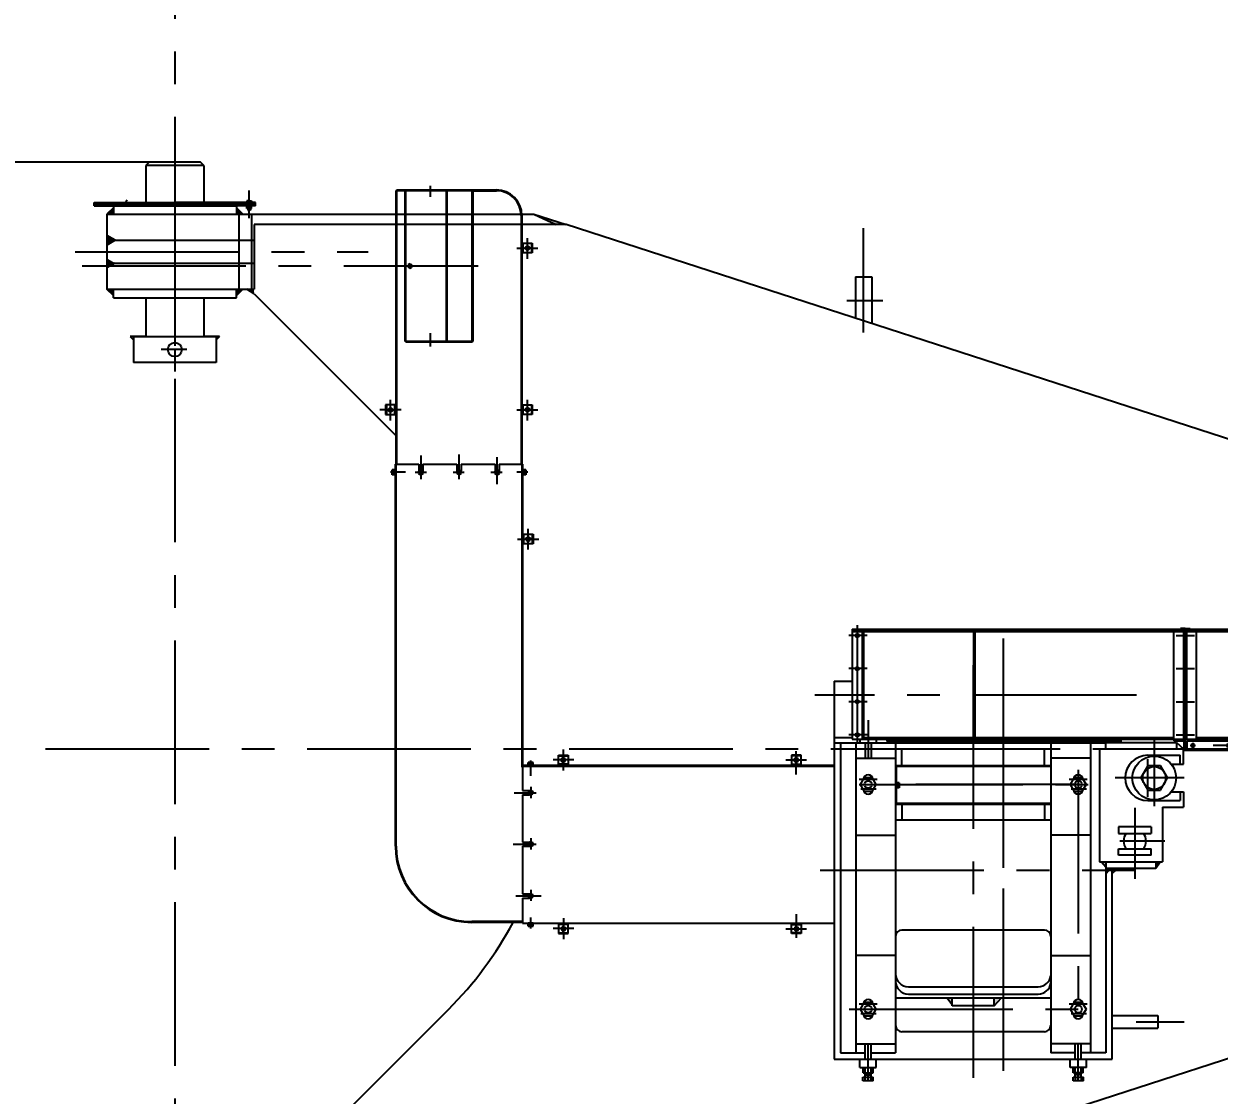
# Model space of a CAD drawing. Header units: millimetres. Extents: x 0 to 25200, y 0 to 17820.
# Drawn here: x 3734 to 8429, y 6180 to 10389 of the extents above; entities that cross this region are included whole.
import ezdxf

# ---------------------------------------------------------------- set-up
doc = ezdxf.new("R2010")
doc.units = ezdxf.units.MM
doc.header["$LTSCALE"] = 600
doc.linetypes.add('F', pattern=[0.75, 0.5, -0.25])
doc.linetypes.add('G', pattern=[2, 1.25, -0.25, 0.25, -0.25])
for name, color, linetype in [('01', 7, 'Continuous'), ('02', 1, 'Continuous'), ('04', 2, 'F'), ('05', 142, 'G'), ('08', 1, 'Continuous')]:
    doc.layers.add(name, color=color, linetype=linetype)
doc.styles.get("Standard").update_dxf_attribs({"font": 'isocp', "width": 0.707, "bigfont": 'intecad.shx'})
doc.dimstyles.new('INTE', dxfattribs={"dimscale": 60, "dimtxt": 7, "dimasz": 3, "dimexe": 3, "dimexo": 0, "dimgap": 1, "dimtad": 1, "dimdec": 0, "dimdsep": 46, "dimtxsty": 'Standard', "dimcen": 0, "dimclrd": 1, "dimclre": 1, "dimclrt": 3, "dimaunit": 1, "dimadec": 0, "dimazin": 0, "dimtfac": 1, "dimtdec": 0, "dimtmove": 0, "dimatfit": 0, "dimfxl": 0, "dimarcsym": 0})

# ---------------------------------------------------------------- blocks, each defined once
blk = doc.blocks.new('ret')
at = {"layer": '01'}
for p, q in [((6820.7, 10422.5), (10216, 10422.5)), ((6820.7, 10422.5), (6820.7, 9990.5)), ((8109.7, 10425.5), (8109.7, 10422.5)), ((8128.7, 10425.5), (8109.7, 10425.5)), ((8128.7, 10425.5), (8147.7, 10425.5)), ((8147.7, 10425.5), (8147.7, 10422.5)), ((9290.7, 10425.5), (9290.7, 10422.5)), ((9309.7, 10425.5), (9290.7, 10425.5)), ((9309.7, 10425.5), (9328.7, 10425.5)), ((9328.7, 10425.5), (9328.7, 10422.5)), ((10216, 10422.5), (10216, 9990.5)), ((6820.7, 10418.5), (10216, 10418.5)), ((6820.7, 10413.5), (10216, 10413.5)), ((6859.7, 10413.5), (6859.7, 9990.5)), ((6865.7, 10413.5), (6865.7, 9990.5)), ((7298.7, 9995.5), (7298.7, 10413.5)), ((7303.2, 9995.5), (7303.2, 10413.5)), ((9791.7, 9995.5), (9791.7, 10413.5)), ((9796.2, 9995.5), (9796.2, 10413.5)), ((10171, 10413.5), (10171, 9990.5)), ((10177, 10413.5), (10177, 9990.5)), ((6820.7, 9990.5), (10216, 9990.5)), ((8083.7, 9995.5), (6865.7, 9995.5)), ((6958.6, 9981.5), (6958.6, 9985.5)), ((7875.9, 9981.5), (6958.6, 9981.5)), ((7010.9, 9990.5), (7010.9, 9985.5)), ((7010.9, 9985.5), (7823.5, 9985.5)), ((7823.5, 9985.5), (7823.5, 9990.5)), ((7823.5, 9985.5), (7875.9, 9985.5)), ((7875.9, 9985.5), (7875.9, 9981.5)), ((8083.7, 9990.5), (8083.7, 9984.5)), ((8083.7, 9984.5), (8122.7, 9984.5)), ((8122.7, 9984.5), (8122.7, 9945.5)), ((8128.7, 9945.5), (8128.7, 9990.5)), ((8134.7, 9984.5), (8134.7, 9945.5)), ((8134.7, 9984.5), (8173.7, 9984.5)), ((8547.7, 9995.5), (8173.7, 9995.5)), ((8173.7, 9990.5), (8173.7, 9984.5)), ((8547.7, 9995.5), (9264.7, 9995.5)), ((9264.7, 9990.5), (9264.7, 9984.5)), ((9264.7, 9984.5), (9303.7, 9984.5)), ((9303.7, 9984.5), (9303.7, 9945.5)), ((9309.7, 9945.5), (9309.7, 9990.5)), ((9315.7, 9984.5), (9315.7, 9945.5)), ((9315.7, 9984.5), (9354.7, 9984.5)), ((9354.7, 9995.5), (10171, 9995.5)), ((9354.7, 9990.5), (9354.7, 9984.5)), ((8134.7, 9945.5), (8122.7, 9945.5)), ((9315.7, 9945.5), (9303.7, 9945.5))]:
    blk.add_line(p, q, dxfattribs=at)
at = {"layer": '01', "color": 7, "linetype": 'Continuous'}
for p, q in [((6840.7, 10438.6), (6840.7, 9974.2)), ((10196, 10438.6), (10196, 9974.2)), ((8083.7, 9990.5), (8083.7, 10413.5)), ((8122.7, 9990.5), (8122.7, 10413.5)), ((8128.7, 9990.5), (8128.7, 10413.5)), ((8134.7, 9990.5), (8134.7, 10413.5)), ((8173.7, 9990.5), (8173.7, 10413.5)), ((9264.7, 9990.5), (9264.7, 10413.5)), ((9303.7, 9990.5), (9303.7, 10413.5)), ((9309.7, 9990.5), (9309.7, 10413.5)), ((9315.7, 9990.5), (9315.7, 10413.5)), ((9354.7, 9990.5), (9354.7, 10413.5)), ((6958.6, 9985.5), (7010.9, 9985.5)), ((8173.7, 9984.5), (9264.7, 9984.5)), ((9303.7, 9945.5), (8134.7, 9945.5))]:
    blk.add_line(p, q, dxfattribs=at)
for centre in [(6840.7, 10397.5), (10196, 10392.5), (6840.7, 10267.5), (10196, 10265.5), (6840.7, 10137.5), (10196, 10138.5), (6840.7, 10007.5), (10196, 10011.5)]:
    blk.add_circle(centre, 7, dxfattribs=at)
at = {"layer": '01'}
for centre in [(8158.7, 9965.5), (8158.7, 9965.5), (8158.7, 9965.5), (8158.7, 9965.5), (8298.7, 9965.5), (8298.7, 9965.5), (8298.7, 9965.5), (8298.7, 9965.5), (8438.7, 9965.5), (8438.7, 9965.5), (8438.7, 9965.5), (8438.7, 9965.5), (8578.7, 9965.5), (8578.7, 9965.5), (8578.7, 9965.5), (8578.7, 9965.5), (8718.7, 9965.5), (8718.7, 9965.5), (8718.7, 9965.5), (8718.7, 9965.5), (8858.7, 9965.5), (8858.7, 9965.5), (8858.7, 9965.5), (8858.7, 9965.5), (8998.7, 9965.5), (8998.7, 9965.5), (8998.7, 9965.5), (8998.7, 9965.5), (9138.7, 9965.5), (9138.7, 9965.5), (9138.7, 9965.5), (9138.7, 9965.5), (9278.7, 9965.5), (9278.7, 9965.5), (9278.7, 9965.5), (9278.7, 9965.5)]:
    blk.add_circle(centre, 7, dxfattribs=at)
at = {"layer": '05', "color": 4, "linetype": 'G'}
for p, q in [((6879.3, 10397.5), (6807.3, 10397.5)), ((8093.7, 10397.5), (8165.6, 10397.5)), ((9272.4, 10397.5), (9344.4, 10397.5)), ((10157.4, 10392.5), (10229.4, 10392.5)), ((6879.3, 10267.5), (6807.3, 10267.5)), ((8093.7, 10267.5), (8165.6, 10267.5)), ((9272.4, 10267.5), (9344.4, 10267.5)), ((10157.4, 10265.5), (10229.4, 10265.5)), ((6879.3, 10137.5), (6807.3, 10137.5)), ((8093.7, 10137.5), (8165.6, 10137.5)), ((9272.4, 10137.5), (9344.4, 10137.5)), ((10157.4, 10138.5), (10229.4, 10138.5)), ((6879.3, 10007.5), (6807.3, 10007.5)), ((8093.7, 10007.5), (8165.6, 10007.5)), ((9272.4, 10007.5), (9344.4, 10007.5)), ((10157.4, 10011.5), (10229.4, 10011.5))]:
    blk.add_line(p, q, dxfattribs=at)
at = {"layer": '05'}
for p, q in [((9288.7, 9965.5), (8148.2, 9965.5)), ((8158.7, 9976.1), (8158.7, 9954.9)), ((8158.7, 9976.1), (8158.7, 9954.9)), ((8158.7, 9976.1), (8158.7, 9954.9)), ((8158.7, 9976.1), (8158.7, 9954.9)), ((8298.7, 9976.1), (8298.7, 9954.9)), ((8298.7, 9976.1), (8298.7, 9954.9)), ((8298.7, 9976.1), (8298.7, 9954.9)), ((8298.7, 9976.1), (8298.7, 9954.9)), ((8438.7, 9976.1), (8438.7, 9954.9)), ((8438.7, 9976.1), (8438.7, 9954.9)), ((8438.7, 9976.1), (8438.7, 9954.9)), ((8438.7, 9976.1), (8438.7, 9954.9)), ((8578.7, 9976.1), (8578.7, 9954.9)), ((8578.7, 9976.1), (8578.7, 9954.9)), ((8578.7, 9976.1), (8578.7, 9954.9)), ((8578.7, 9976.1), (8578.7, 9954.9)), ((8718.7, 9976.1), (8718.7, 9954.9)), ((8718.7, 9976.1), (8718.7, 9954.9)), ((8718.7, 9976.1), (8718.7, 9954.9)), ((8718.7, 9976.1), (8718.7, 9954.9)), ((8858.7, 9976.1), (8858.7, 9954.9)), ((8858.7, 9976.1), (8858.7, 9954.9)), ((8858.7, 9976.1), (8858.7, 9954.9)), ((8858.7, 9976.1), (8858.7, 9954.9)), ((8998.7, 9976.1), (8998.7, 9954.9)), ((8998.7, 9976.1), (8998.7, 9954.9)), ((8998.7, 9976.1), (8998.7, 9954.9)), ((8998.7, 9976.1), (8998.7, 9954.9)), ((9138.7, 9976.1), (9138.7, 9954.9)), ((9138.7, 9976.1), (9138.7, 9954.9)), ((9138.7, 9976.1), (9138.7, 9954.9)), ((9138.7, 9976.1), (9138.7, 9954.9)), ((9278.7, 9976.1), (9278.7, 9954.9)), ((9278.7, 9976.1), (9278.7, 9954.9)), ((9278.7, 9976.1), (9278.7, 9954.9)), ((9278.7, 9976.1), (9278.7, 9954.9))]:
    blk.add_line(p, q, dxfattribs=at)
blk = doc.blocks.new('*U121')
at = {"layer": '01'}
for p, q in [((-7.7, 2.6), (-7.7, 0)), ((0, 2.6), (-7.7, 2.6)), ((-7.7, 0), (0, 0)), ((0, 0), (-1.5, 2.6)), ((0, 2.6), (1.5, 0)), ((0, 2.6), (7.7, 2.6)), ((7.7, 0), (0, 0)), ((7.7, 2.6), (7.7, 0))]:
    blk.add_line(p, q, dxfattribs=at)
at = {"layer": '05'}
blk.add_line((0, 4.7), (0, -2.1), dxfattribs=at)
blk = doc.blocks.new('*U122')
at = {"layer": '01'}
for p, q in [((-8.4, 0), (-8.4, 8.9)), ((-8.4, 8.9), (0, 8.9)), ((-8.4, 5), (0, 5)), ((0, 8.9), (0, 0)), ((0, -8.9), (0, 0)), ((-8.4, 0), (-8.4, -8.9)), ((-8.4, -5), (0, -5)), ((-8.4, -8.9), (0, -8.9))]:
    blk.add_line(p, q, dxfattribs=at)
at = {"layer": '05'}
blk.add_line((-9.5, 0), (1.1, 0), dxfattribs=at)
blk = doc.blocks.new('*U123')
at = {"layer": '01'}
for p, q in [((-6.4, 0), (-6.4, 8.8)), ((-6.4, 8.8), (0, 8.8)), ((0, 5), (-6.4, 5)), ((-6.4, 0), (-6.4, -8.8)), ((0, 8.8), (0, 0)), ((0, 5), (30, 5)), ((0, -8.8), (0, 0)), ((4.5, 5), (4.5, 0)), ((4.5, -5), (4.5, 0)), ((30, 5), (30, 0)), ((30, -5), (30, 0)), ((0, -5), (-6.4, -5)), ((-6.4, -8.8), (0, -8.8)), ((0, -5), (30, -5))]:
    blk.add_line(p, q, dxfattribs=at)
at = {"layer": '02'}
for p, q in [((30, 4), (4.5, 4)), ((30, -4), (4.5, -4))]:
    blk.add_line(p, q, dxfattribs=at)
at = {"layer": '05'}
blk.add_line((-9.5, 0), (33.5, 0), dxfattribs=at)
blk = doc.blocks.new('WRE')
at = {"layer": '01'}
for p, q in [((1858.9, 817.9), (1854.3, 809.9)), ((1854.3, 809.9), (1858.9, 801.9)), ((1863.1, 817.9), (1858.9, 817.9)), ((1858.9, 801.9), (1863.1, 801.9)), ((1863.1, 817.9), (1867.2, 817.9)), ((1867.2, 801.9), (1863.1, 801.9)), ((1867.2, 817.9), (1871.9, 809.9)), ((1871.9, 809.9), (1867.2, 801.9))]:
    blk.add_line(p, q, dxfattribs=at)
blk = doc.blocks.new('*D320')
at = {"layer": '08', "color": 1, "lineweight": -2}
for p, q in [((23300.3, 7375), (23300.3, 3352.3)), ((4326.9, 4761.4), (4326.9, 3352.3)), ((4506.9, 3532.3), (23120.3, 3532.3))]:
    blk.add_line(p, q, dxfattribs=at)
at = {"layer": '08', "color": 1}
for points in [[(4506.9, 3562.3), (4506.9, 3502.3), (4326.9, 3532.3)], [(23120.3, 3562.3), (23120.3, 3502.3), (23300.3, 3532.3)]]:
    blk.add_solid(points, dxfattribs=at)
at = {"layer": 'DEFPOINTS', "color": 0}
for p in [(23300.3, 7375), (4326.9, 4761.4), (23300.3, 3532.3)]:
    blk.add_point(p, dxfattribs=at)
at = {"layer": '08', "color": 3, "insert": (13813.6, 3802.3), "char_height": 420, "attachment_point": 5}
blk.add_mtext('18973', dxfattribs=at)
blk = doc.blocks.new('*D323')
at = {"layer": '08', "color": 1, "lineweight": -2}
for p, q in [((4248.9, 9844.8), (3076.1, 9844.8)), ((3256.1, 5416.2), (3256.1, 9664.8)), ((4248.9, 5236.2), (3076.1, 5236.2))]:
    blk.add_line(p, q, dxfattribs=at)
at = {"layer": '08', "color": 1}
for points in [[(3226.1, 9664.8), (3286.1, 9664.8), (3256.1, 9844.8)], [(3226.1, 5416.2), (3286.1, 5416.2), (3256.1, 5236.2)]]:
    blk.add_solid(points, dxfattribs=at)
at = {"layer": 'DEFPOINTS', "color": 0}
for p in [(3256.1, 9844.8), (4248.9, 9844.8), (4248.9, 5236.2)]:
    blk.add_point(p, dxfattribs=at)
at = {"layer": '08', "color": 3, "insert": (2986.1, 7540.5), "char_height": 420, "attachment_point": 5, "rotation": 90}
blk.add_mtext('4609', dxfattribs=at)

msp = doc.modelspace()

# ---------------------------------------------------------------- hatches: boundary and pattern name
at = {"layer": '01', "ltscale": 0.857143}
h = msp.add_hatch(color=256, dxfattribs=at)
h.paths.add_polyline_path([(5234.4, 9736), (5232.1, 9733), (5234.4, 9733)])
h.paths.add_polyline_path([(5232.1, 9733), (5231.7, 9732.5), (5234.4, 9732.5), (5234.4, 9733)])
h = msp.add_hatch(color=256, dxfattribs=at)
h.paths.add_polyline_path([(5394.3, 9733), (5394.3, 9732.5), (5396.9, 9732.5), (5396.5, 9733)])
h.paths.add_polyline_path([(5396.5, 9733), (5394.3, 9736), (5394.3, 9733)])
h = msp.add_hatch(color=256, dxfattribs=at)
h.paths.add_polyline_path([(5495.2, 9736), (5495.2, 9733), (5498.4, 9733)])
h.paths.add_polyline_path([(5498.4, 9733), (5495.2, 9733), (5495.2, 9732.5), (5498.9, 9732.5)])
for points in [[(4085.4, 9665.5), (4085.4, 9640.5), (4059.9, 9640.5)], [(4568.4, 9665.5), (4593.9, 9640.5), (4568.4, 9640.5)], [(5736.9, 9640.5), (5824.9, 9601), (5863.9, 9601)], [(4092.8, 9448.5), (4059.9, 9448.5), (4059.9, 9467.5)], [(4059.9, 9448.5), (4092.8, 9448.5), (4059.9, 9429.5)], [(4085.4, 9321.5), (4059.9, 9346.5), (4085.4, 9346.5)], [(4609.8, 9346.5), (4637.9, 9328.3), (4637.9, 9346.5)], [(5231.7, 9142.5), (5234.4, 9139), (5234.4, 9142.5)], [(5394.3, 9139), (5396.9, 9142.5), (5394.3, 9142.5)], [(7160.6, 7475.5), (7160.6, 7472.5), (7157.6, 7472.5)], [(7160.6, 7323.5), (7160.6, 7326.5), (7157.6, 7326.5)], [(8197.1, 7096), (8179.6, 7096), (8179.6, 7071)]]:
    msp.add_hatch(color=256, dxfattribs=at).paths.add_polyline_path(points)
h = msp.add_hatch(color=256, dxfattribs=at)
h.paths.add_polyline_path([(4059.9, 9538.5), (4059.9, 9519.5), (4092.8, 9538.5), (4092.8, 9538.5)])
h.paths.add_polyline_path([(4059.9, 9557.5), (4059.9, 9538.5), (4092.8, 9538.5)])
at = {"layer": '01', "linetype": 'Continuous', "ltscale": 0.857143}
for points in [[(4568.4, 9321.5), (4586.9, 9339.7), (4586.9, 9346.5), (4568.4, 9346.5)], [(4593.9, 9346.5), (4586.9, 9346.5), (4586.9, 9339.7)]]:
    msp.add_hatch(color=7, dxfattribs=at).paths.add_polyline_path(points)
at = {"layer": '01', "ltscale": 0.857143}
h = msp.add_hatch(color=256, dxfattribs=at)
h.paths.add_polyline_path([(8023.2, 7063.5), (8008.6, 7063.5), (8008.6, 7050.3)])
h.paths.add_polyline_path([(7983.6, 7076.7), (7983.6, 7096), (7966.6, 7096)])
h.paths.add_polyline_path([(7996.6, 7063.5), (8003.4, 7071), (7983.6, 7071), (7983.6, 7063.5)])
h.paths.add_polyline_path([(7996.6, 7063.5), (7983.6, 7063.5), (7983.6, 7049.2)])
h.paths.add_polyline_path([(8023.2, 7063.5), (8031.5, 7071), (8008.6, 7071), (8008.6, 7063.5)])
at = {"layer": '01', "linetype": 'Continuous', "ltscale": 0.857143}
h = msp.add_hatch(color=7, dxfattribs=at)
h.paths.add_polyline_path([(7545.1, 6532.4), (7573.8, 6562), (7545.1, 6562)])
h.paths.add_polyline_path([(7380.1, 6534.2), (7380.1, 6562), (7359, 6562)])

# ---------------------------------------------------------------- linework, layer by layer
at = {"ltscale": 0.857143}
for p, q in [((4226.4, 9844.8), (4213.4, 9831.8)), ((4440.4, 9831.8), (4427.4, 9844.8)), ((4009.9, 9687), (4326.9, 9687)), ((4009.9, 9674), (4009.9, 9687)), ((4009.9, 9685.5), (4326.9, 9685.5)), ((4009.9, 9684), (4326.9, 9684)), ((4009.9, 9681), (4326.9, 9681)), ((4009.9, 9674), (4326.9, 9674)), ((4138.9, 9697.6), (4132.8, 9687)), ((4643.9, 9687), (4326.9, 9687)), ((4643.9, 9685.5), (4326.9, 9685.5)), ((4643.9, 9684), (4326.9, 9684)), ((4643.9, 9681), (4326.9, 9681)), ((4643.9, 9674), (4326.9, 9674)), ((4643.9, 9674), (4643.9, 9687)), ((5686.9, 9636), (5686.9, 8658.5)), ((5689.9, 9636), (5689.9, 7468.8)), ((5689.9, 9526.5), (5730.9, 9526.5)), ((5689.9, 9488.5), (5689.9, 9526.5)), ((5730.9, 9488.5), (5689.9, 9488.5)), ((5694.9, 9488.5), (5694.9, 9526.5)), ((5727.9, 9526.5), (5727.9, 9488.5)), ((5730.9, 9526.5), (5730.9, 9488.5)), ((4213.4, 9160), (4151.9, 9160)), ((4151.9, 9160), (4164.9, 9147)), ((4164.9, 9160), (4164.9, 9058)), ((4501.9, 9160), (4440.4, 9160)), ((4488.9, 9160), (4488.9, 9058)), ((4501.9, 9160), (4488.9, 9147)), ((4488.9, 9058), (4164.9, 9058)), ((5154.9, 8891.5), (5154.9, 8853.5)), ((5195.9, 8891.5), (5154.9, 8891.5)), ((5157.9, 8891.5), (5157.9, 8853.5)), ((5190.9, 8853.5), (5190.9, 8891.5)), ((5195.9, 8853.5), (5195.9, 8891.5)), ((5689.9, 8853.5), (5689.9, 8891.5)), ((5689.9, 8891.5), (5730.9, 8891.5)), ((5694.9, 8853.5), (5694.9, 8891.5)), ((5727.9, 8891.5), (5727.9, 8853.5)), ((5730.9, 8891.5), (5730.9, 8853.5)), ((5154.9, 8853.5), (5195.9, 8853.5)), ((5730.9, 8853.5), (5689.9, 8853.5)), ((5192.9, 8658.5), (5284.7, 8658.5)), ((5284.7, 8658.5), (5284.7, 8632)), ((5301.2, 8658.5), (5301.2, 8632)), ((5301.2, 8658.5), (5434.7, 8658.5)), ((5434.7, 8658.5), (5434.7, 8632)), ((5451.2, 8658.5), (5584.7, 8658.5)), ((5451.2, 8658.5), (5451.2, 8632)), ((5584.7, 8658.5), (5584.7, 8632)), ((5601.2, 8658.5), (5601.2, 8632)), ((5601.2, 8658.5), (5692.9, 8658.5)), ((5692.9, 8658.5), (5692.9, 7376.3)), ((5692.9, 8383.5), (5733.9, 8383.5)), ((5692.9, 8345.5), (5692.9, 8383.5)), ((5697.9, 8345.5), (5697.9, 8383.5)), ((5730.9, 8383.5), (5730.9, 8345.5)), ((5733.9, 8383.5), (5733.9, 8345.5)), ((5733.9, 8345.5), (5692.9, 8345.5)), ((5833.9, 7474.5), (5833.9, 7515.5)), ((5833.9, 7515.5), (5871.9, 7515.5)), ((5833.9, 7512.5), (5871.9, 7512.5)), ((5871.9, 7515.5), (5871.9, 7474.5)), ((6748.9, 7515.5), (6748.9, 7474.5)), ((6786.9, 7515.5), (6748.9, 7515.5)), ((6786.9, 7512.5), (6748.9, 7512.5)), ((6786.9, 7474.5), (6786.9, 7515.5)), ((6916.6, 7471.5), (5689.9, 7471.5)), ((6916.6, 7474.5), (5692.9, 7474.5)), ((5871.9, 7479.5), (5833.9, 7479.5)), ((5871.9, 7474.5), (5833.9, 7474.5)), ((6748.9, 7479.5), (6786.9, 7479.5)), ((5692.9, 7376.3), (5719.7, 7376.3)), ((5692.9, 7359.8), (5692.9, 7174.3)), ((5692.9, 7359.8), (5719.7, 7359.8)), ((5692.9, 7174.3), (5719.7, 7174.3)), ((5692.9, 7157.8), (5692.9, 6970.3)), ((5692.9, 7157.8), (5719.7, 7157.8)), ((5692.9, 6970.3), (5719.7, 6970.3)), ((5692.9, 6953.8), (5719.7, 6953.8)), ((5692.9, 6953.8), (5692.9, 6855.5)), ((5692.9, 6861.5), (5492.9, 6861.5)), ((5692.9, 6858.5), (5492.9, 6858.5)), ((5692.9, 6855.5), (6916.6, 6855.5)), ((5833.9, 6855.5), (5833.9, 6814.5)), ((5871.9, 6814.5), (5871.9, 6855.5)), ((6748.9, 6814.5), (6748.9, 6855.5)), ((6786.9, 6855.5), (6786.9, 6814.5)), ((5871.9, 6850.5), (5833.9, 6850.5)), ((5833.9, 6817.5), (5871.9, 6817.5)), ((5833.9, 6814.5), (5871.9, 6814.5)), ((6748.9, 6850.5), (6786.9, 6850.5)), ((6786.9, 6817.5), (6748.9, 6817.5)), ((6786.9, 6814.5), (6748.9, 6814.5))]:
    msp.add_line(p, q, dxfattribs=at)
msp.add_circle((4326.9, 9109), 27.5, dxfattribs=at)
at = {"layer": '01', "ltscale": 0.857143}
for p, q in [((4440.4, 9831.8), (4213.4, 9831.8)), ((4213.4, 9831.8), (4213.4, 9687)), ((4427.4, 9844.8), (4226.4, 9844.8)), ((4440.4, 9831.8), (4440.4, 9687)), ((5195.9, 9733), (5198.9, 9736)), ((5231.7, 9732.5), (5234.4, 9736)), ((5231.7, 9142.5), (5231.7, 9732.5)), ((5234.4, 9139), (5234.4, 9736)), ((5394.3, 9139), (5394.3, 9736)), ((5394.3, 9736), (5396.9, 9732.5)), ((5396.9, 9142.5), (5396.9, 9732.5)), ((5498.9, 9732.5), (5495.2, 9736)), ((5495.2, 9733), (5589.9, 9733)), ((4085.4, 9665.5), (4059.9, 9640.5)), ((4568.4, 9665.5), (4593.9, 9640.5)), ((5736.9, 9640.5), (5824.9, 9601)), ((5736.9, 9640.5), (5863.9, 9601)), ((4092.9, 9538.5), (4060, 9519.5)), ((5689.9, 9529.5), (5692.9, 9526.5)), ((7000.4, 9395.1), (7064.4, 9395.1)), ((4085.4, 9321.5), (4059.9, 9346.5)), ((4568.4, 9321.5), (4593.9, 9346.5)), ((4637.9, 9328.3), (4609.8, 9346.5)), ((4213.4, 9312), (4213.4, 9160)), ((4440.4, 9312), (4440.4, 9160)), ((4164.9, 9160), (4488.9, 9160)), ((5234.4, 9139), (5231.7, 9142.5)), ((5394.3, 9139), (5396.9, 9142.5)), ((5495.2, 9139), (5498.9, 9142.5)), ((5195.9, 8894.5), (5192.9, 8891.5)), ((5689.9, 8894.5), (5692.9, 8891.5)), ((5692.9, 8386.5), (5695.9, 8383.5)), ((6916.6, 7806.5), (6916.6, 6320.5)), ((6916.6, 7564.5), (7983.6, 7564.5)), ((7002.1, 7564.5), (7002.1, 6345.5)), ((7017.8, 7578.4), (7017.8, 7564.5)), ((7037.8, 7564.5), (7037.8, 7504.3)), ((7061.8, 7564.5), (7061.8, 7504.3)), ((7081.8, 7578.4), (7081.8, 7564.5)), ((7157.6, 7564.5), (7157.6, 6345.5)), ((7767.6, 7564.5), (7767.6, 6345.5)), ((7923.1, 7564.5), (7923.1, 6346)), ((7983.6, 7565), (8260.6, 7565)), ((7983.6, 7540), (7983.6, 7565)), ((8260.6, 7565), (8288.6, 7540)), ((8260.6, 7565), (8260.6, 7540)), ((7767.6, 7539.5), (7157.6, 7539.5)), ((7182.6, 7475.5), (7182.6, 7539.5)), ((7742.6, 7475.5), (7742.6, 7539.5)), ((7958.6, 7540), (8288.6, 7540)), ((7958.6, 7540), (7958.6, 7096)), ((8148.6, 7515), (8275.6, 7515)), ((8275.6, 7480), (8275.6, 7515)), ((8288.6, 7480), (8288.6, 7540)), ((5692.9, 7468.5), (5689.9, 7468.5)), ((5830.9, 7474.5), (5833.9, 7477.5)), ((6789.9, 7474.5), (6786.9, 7477.5)), ((7002.1, 7504.3), (7157.6, 7504.3)), ((7157.6, 7475.5), (7767.6, 7475.5)), ((7157.6, 7472.5), (7160.6, 7475.5)), ((7157.6, 7472.5), (7767.6, 7472.5)), ((7160.6, 7475.5), (7160.6, 7323.5)), ((7923.1, 7504.3), (7767.6, 7504.3)), ((8148.6, 7473.5), (8121.1, 7426)), ((8198.6, 7473.5), (8148.6, 7473.5)), ((8226, 7426), (8198.6, 7473.5)), ((8240.5, 7480), (8288.6, 7480)), ((7019.5, 7400.5), (7035.3, 7428)), ((7035.3, 7428), (7064.4, 7428)), ((7064.4, 7428), (7080.3, 7400.5)), ((7845, 7400.5), (7860.8, 7428)), ((7860.8, 7428), (7889.9, 7428)), ((7889.9, 7428), (7905.8, 7400.5)), ((8121.1, 7426), (8148.6, 7378.5)), ((8198.6, 7378.5), (8226, 7426)), ((7035.3, 7373), (7019.5, 7400.5)), ((7064.4, 7373), (7035.3, 7373)), ((7080.3, 7400.5), (7064.4, 7373)), ((7171.4, 7406.6), (7160.6, 7406.6)), ((7171.4, 7402.5), (7160.6, 7402.5)), ((7171.4, 7390.5), (7160.6, 7390.5)), ((7171.4, 7386.5), (7160.6, 7386.5)), ((7171.4, 7406.6), (7171.4, 7386.5)), ((7860.8, 7373), (7845, 7400.5)), ((7889.9, 7373), (7860.8, 7373)), ((7905.8, 7400.5), (7889.9, 7373)), ((8148.6, 7378.5), (8198.6, 7378.5)), ((8240.5, 7372), (8288.6, 7372)), ((8275.6, 7372), (8275.6, 7337)), ((8288.6, 7372), (8288.6, 7311)), ((7157.6, 7326.5), (7767.6, 7326.5)), ((7160.6, 7323.5), (7157.6, 7326.5)), ((7157.6, 7323.5), (7767.6, 7323.5)), ((7182.6, 7323.5), (7182.6, 7259.5)), ((7742.6, 7323.5), (7742.6, 7259.5)), ((8148.6, 7337), (8275.6, 7337)), ((8206.6, 7311), (8206.6, 7096)), ((8206.6, 7311), (8288.6, 7311)), ((7767.6, 7259.5), (7157.6, 7259.5)), ((8161.6, 7233.3), (8033.6, 7233.3)), ((8033.6, 7233.3), (8033.6, 7208.3)), ((8161.6, 7233.3), (8161.6, 7208.3)), ((7002.1, 7200.8), (7157.6, 7200.8)), ((7923.1, 7200.8), (7767.6, 7200.8)), ((8033.6, 7208.3), (8161.6, 7208.3)), ((8033.6, 7147.8), (8161.6, 7147.8)), ((8033.6, 7122.8), (8033.6, 7147.8)), ((8161.6, 7122.8), (8161.6, 7147.8)), ((7958.6, 7096), (8206.6, 7096)), ((7966.6, 7096), (7983.6, 7076.7)), ((8161.6, 7122.8), (8033.6, 7122.8)), ((8179.6, 7071), (8197.1, 7096)), ((8179.6, 7096), (8179.6, 7071)), ((7983.6, 7071), (8179.6, 7071)), ((8003.4, 7071), (7983.6, 7049.2)), ((8008.6, 6320.5), (8008.6, 7071)), ((8031.5, 7071), (8008.6, 7050.3)), ((5830.9, 6855.5), (5833.9, 6852.5)), ((6789.9, 6855.5), (6786.9, 6852.5)), ((7742.6, 6828.5), (7182.6, 6828.5)), ((7157.6, 6728.4), (7002.1, 6728.4)), ((7767.6, 6728.4), (7923.1, 6728.4)), ((7208.1, 6605.8), (7718.1, 6605.8)), ((7208.1, 6576.8), (7718.1, 6576.8)), ((7019.5, 6517.8), (7035.3, 6545.3)), ((7035.3, 6545.3), (7064.4, 6545.3)), ((7064.4, 6545.3), (7080.3, 6517.8)), ((7845, 6517.8), (7860.8, 6545.3)), ((7860.8, 6545.3), (7889.9, 6545.3)), ((7889.9, 6545.3), (7905.8, 6517.8)), ((7035.3, 6490.3), (7019.5, 6517.8)), ((7064.4, 6490.3), (7035.3, 6490.3)), ((7080.3, 6517.8), (7064.4, 6490.3)), ((7860.8, 6490.3), (7845, 6517.8)), ((7889.9, 6490.3), (7860.8, 6490.3)), ((7905.8, 6517.8), (7889.9, 6490.3)), ((7742.6, 6428.5), (7182.6, 6428.5)), ((6941.6, 6345.5), (7037.8, 6345.5)), ((7002.1, 6380.8), (7157.6, 6380.8)), ((7037.8, 6320.5), (7037.8, 6380.8)), ((7061.8, 6320.5), (7061.8, 6380.8)), ((7061.8, 6345.5), (7157.6, 6345.5)), ((7923.1, 6380.8), (7767.6, 6380.8)), ((7863.4, 6345.5), (7767.6, 6345.5)), ((7863.4, 6320.5), (7863.4, 6380.8)), ((7887.4, 6320.5), (7887.4, 6380.8)), ((7983.6, 6345.5), (7887.4, 6345.5)), ((6916.6, 6320.5), (8008.6, 6320.5)), ((7017.8, 6288.5), (7017.8, 6320.5)), ((7081.8, 6288.5), (7081.8, 6320.5)), ((7843.4, 6288.5), (7843.4, 6320.5)), ((7907.4, 6288.5), (7907.4, 6320.5)), ((7017.8, 6288.5), (7081.8, 6288.5)), ((7029.8, 6250.8), (7069.8, 6250.8)), ((7029.8, 6235.8), (7029.8, 6250.8)), ((7030, 6267), (7030, 6288.5)), ((7030, 6267), (7069.5, 6267)), ((7037.8, 6235.8), (7037.8, 6288.5)), ((7037.8, 6259.8), (7061.8, 6259.8)), ((7061.8, 6235.8), (7061.8, 6288.5)), ((7069.5, 6267), (7069.5, 6288.5)), ((7069.8, 6235.8), (7069.8, 6250.8)), ((7907.4, 6288.5), (7843.4, 6288.5)), ((7855.4, 6235.8), (7855.4, 6250.8)), ((7855.4, 6250.8), (7895.4, 6250.8)), ((7855.6, 6267), (7855.6, 6288.5)), ((7895.1, 6267), (7855.6, 6267)), ((7863.4, 6250.8), (7863.4, 6288.5)), ((7887.4, 6259.8), (7863.4, 6259.8)), ((7863.4, 6250.8), (7863.4, 6235.8)), ((7887.4, 6250.8), (7887.4, 6288.5)), ((7887.4, 6250.8), (7887.4, 6235.8)), ((7895.1, 6267), (7895.1, 6288.5)), ((7895.4, 6235.8), (7895.4, 6250.8)), ((7069.8, 6235.8), (7029.8, 6235.8)), ((7895.4, 6235.8), (7855.4, 6235.8))]:
    msp.add_line(p, q, dxfattribs=at)
at = {"layer": '01', "color": 7, "linetype": 'Continuous', "ltscale": 0.857143}
for p, q in [((5195.9, 7158.3), (5195.9, 9733)), ((5234.4, 9733), (5195.9, 9733)), ((5198.9, 9736), (5424.3, 9736)), ((5198.9, 8658.5), (5198.9, 9736)), ((5498.9, 9732.5), (5231.7, 9732.5)), ((5280.5, 9736), (5589.9, 9736)), ((5495.2, 9139), (5495.2, 9736)), ((5498.9, 9142.5), (5498.9, 9732.5)), ((4085.4, 9674), (4568.4, 9674)), ((4085.4, 9674), (4085.4, 9640.5)), ((4568.4, 9674), (4568.4, 9640.5)), ((4059.9, 9640.5), (5736.9, 9640.5)), ((4059.9, 9640.5), (4059.9, 9346.5)), ((4577.9, 9640.5), (4577.9, 9346.5)), ((4627.9, 9640.5), (4627.9, 9346.5)), ((5863.9, 9601), (4637.9, 9601)), ((4637.9, 9601), (4637.9, 9346.5)), ((9428, 8444.4), (5863.9, 9601)), ((4092.8, 9538.5), (4059.9, 9557.5)), ((4059.9, 9538.5), (4637.9, 9538.5)), ((4092.8, 9448.5), (4059.9, 9429.5)), ((4059.9, 9448.5), (4637.9, 9448.5)), ((5244, 9442.9), (5243.7, 9432.5)), ((5244, 9442.9), (5250.6, 9447.7)), ((5250.6, 9447.7), (5256.7, 9441.8)), ((5256.7, 9441.8), (5256.4, 9431.4)), ((5243.7, 9432.5), (5250.6, 9427.3)), ((5250.6, 9427.3), (5256.4, 9431.4)), ((7000.4, 9395.1), (7000.4, 9232.2)), ((7064.4, 9395.1), (7064.4, 9211.5)), ((4059.9, 9346.5), (4637.9, 9346.5)), ((4085.4, 9312), (4085.4, 9346.5)), ((4568.4, 9312), (4568.4, 9346.5)), ((4085.4, 9312), (4568.4, 9312)), ((4637.9, 9328.3), (5195.9, 8770.3)), ((5231.7, 9142.5), (5498.9, 9142.5)), ((5234.4, 9139), (5495.2, 9139)), ((5192.9, 7158.3), (5192.9, 8658.5)), ((5180.7, 8616.9), (5180.7, 8636.7)), ((5192.9, 8636.7), (5180.7, 8636.7)), ((5192.9, 8632.8), (5180.7, 8632.8)), ((5192.9, 8620.8), (5180.7, 8620.8)), ((5192.9, 8616.9), (5180.7, 8616.9)), ((5192.9, 8636.7), (5192.9, 8616.9)), ((5283.9, 8631.5), (5292.9, 8636.7)), ((5283.9, 8631.5), (5283.9, 8622.1)), ((5283.9, 8622.1), (5292.9, 8616.9)), ((5292.9, 8636.7), (5301.9, 8631.5)), ((5292.9, 8616.9), (5301.9, 8622.1)), ((5301.9, 8622.1), (5301.9, 8631.5)), ((5433.9, 8631.5), (5442.9, 8636.7)), ((5433.9, 8631.5), (5433.9, 8622.1)), ((5433.9, 8622.1), (5442.9, 8616.9)), ((5442.9, 8636.7), (5451.9, 8631.5)), ((5442.9, 8616.9), (5451.9, 8622.1)), ((5451.9, 8622.1), (5451.9, 8631.5)), ((5568, 8626.8), (5612.2, 8626.8)), ((5583.9, 8631.5), (5592.9, 8636.7)), ((5583.9, 8631.5), (5583.9, 8622.1)), ((5583.9, 8622.1), (5592.9, 8616.9)), ((5592.9, 8636.7), (5601.9, 8631.5)), ((5592.9, 8616.9), (5601.9, 8622.1)), ((5601.9, 8622.1), (5601.9, 8631.5)), ((5692.9, 8616.9), (5692.9, 8636.7)), ((5705.1, 8636.7), (5692.9, 8636.7)), ((5705.1, 8632.8), (5692.9, 8632.8)), ((5705.1, 8620.8), (5692.9, 8620.8)), ((5705.1, 8616.9), (5692.9, 8616.9)), ((5705.1, 8636.7), (5705.1, 8616.9)), ((6916.6, 7806.5), (6987.5, 7806.5)), ((6916.6, 7584.5), (6987.5, 7584.5)), ((6941.6, 7564.5), (6941.6, 6345.5)), ((8008.6, 7569.4), (8008.6, 7565.5)), ((5734.8, 7486.7), (5715, 7486.7)), ((5715, 7474.5), (5715, 7486.7)), ((5715, 7474.5), (5734.8, 7474.5)), ((5718.9, 7474.5), (5718.9, 7486.7)), ((5730.9, 7474.5), (5730.9, 7486.7)), ((5734.8, 7474.5), (5734.8, 7486.7)), ((5720.2, 7377), (5715, 7368)), ((5720.2, 7377), (5729.6, 7377)), ((5729.6, 7377), (5734.8, 7368)), ((5715, 7368), (5720.2, 7359)), ((5729.6, 7359), (5720.2, 7359)), ((5734.8, 7368), (5729.6, 7359)), ((5720.2, 7175), (5715, 7166)), ((5715, 7166), (5720.2, 7157)), ((5720.2, 7175), (5729.6, 7175)), ((5729.6, 7157), (5720.2, 7157)), ((5729.6, 7175), (5734.8, 7166)), ((5734.8, 7166), (5729.6, 7157)), ((7983.6, 7096), (7983.6, 6345.5)), ((5720.2, 6971), (5715, 6962)), ((5715, 6962), (5720.2, 6953)), ((5720.2, 6971), (5729.6, 6971)), ((5729.6, 6953), (5720.2, 6953)), ((5724.9, 6986.9), (5724.9, 6942.7)), ((5729.6, 6971), (5734.8, 6962)), ((5734.8, 6962), (5729.6, 6953)), ((5734.8, 6855.5), (5715, 6855.5)), ((5715, 6843.3), (5715, 6855.5)), ((5718.9, 6843.3), (5718.9, 6855.5)), ((5730.9, 6843.3), (5730.9, 6855.5)), ((5734.8, 6843.3), (5734.8, 6855.5)), ((5715, 6843.3), (5734.8, 6843.3)), ((9428, 6636.7), (5863.9, 5480)), ((7157.6, 6562), (7767.6, 6562)), ((7380.1, 6534.2), (7359, 6562)), ((7380.1, 6530.5), (7380.1, 6562)), ((7545.1, 6530.5), (7380.1, 6530.5)), ((7545.1, 6530.5), (7573.8, 6562)), ((7545.1, 6530.5), (7545.1, 6562)), ((4637.9, 5752.8), (5401.8, 6516.7)), ((8008.6, 6492.5), (8187.4, 6492.5)), ((8187.3, 6492.5), (8187.3, 6442.5)), ((8008.6, 6442.5), (8187.4, 6442.5))]:
    msp.add_line(p, q, dxfattribs=at)
at = {"layer": '01', "ltscale": 0.857143}
for centre, radius in [((8173.6, 7426), 86), ((8173.6, 7426), 45), ((7049.9, 7400.5), 14.4), ((7875.4, 7400.5), 14.4), ((7049.9, 6517.8), 14.4), ((7875.4, 6517.8), 14.4)]:
    msp.add_circle(centre, radius, dxfattribs=at)
for centre, radius, start, end in [((5589.9, 9636), 100, 0, 90), ((5589.9, 9636), 97, 0, 90), ((8148.6, 7426), 89, 90, 270), ((7049.9, 7419.4), 19, 2.9147, 177.0853), ((7875.4, 7419.4), 19, 2.9147, 177.0853), ((7049.9, 7381.7), 19, 182.9147, 357.0853), ((7875.4, 7381.7), 19, 182.9147, 357.0853), ((8097.6, 7178), 44.5, 137.1739, 222.8261), ((8097.6, 7178), 44.5, 317.1739, 42.8261), ((4377.9, 7540.5), 1448, 315, 331.9011), ((7182.6, 6803.5), 25, 90, 180), ((7742.6, 6803.5), 25, 0, 90), ((7208.4, 6656.7), 50.9, 180.9732, 269.5969), ((7208.4, 6627.7), 50.9, 180.9732, 269.5969), ((7718.1, 6655.8), 50, 270, 351.8904), ((7718.1, 6626.8), 50, 270, 351.8904), ((7049.9, 6536.7), 19, 2.9147, 177.0853), ((7875.4, 6536.7), 19, 2.9147, 177.0853), ((7049.9, 6499), 19, 182.9147, 357.0853), ((7875.4, 6499), 19, 182.9147, 357.0853), ((7182.6, 6453.5), 25, 180, 270), ((7742.6, 6453.5), 25, 270, 0)]:
    msp.add_arc(centre, radius, start, end, dxfattribs=at)
at = {"layer": '01', "color": 7, "linetype": 'Continuous', "ltscale": 0.857143}
for radius in [300, 297]:
    msp.add_arc((5492.9, 7158.5), radius, 180, 270, dxfattribs=at)
msp.add_ellipse((5250.4, 9438.1), major_axis=(0, -4.39), ratio=0.843693, dxfattribs=at)
at = {"layer": '05', "ltscale": 0.857143}
for p, q in [((4326.9, 14137.5), (4326.9, 4272.8)), ((4326.9, 9882.2), (4326.9, 9022.7)), ((4618.9, 9625.3), (4618.9, 9734.3)), ((5330.5, 9709.4), (5330.5, 9751.7)), ((7032.4, 9175.7), (7032.4, 9586.2)), ((5711.9, 9465.9), (5711.9, 9547.1)), ((5670.1, 9507.5), (5753.2, 9507.5)), ((3962.3, 9437.5), (5518.6, 9437.5)), ((7107.4, 9300.1), (6966.5, 9300.1)), ((5330.5, 9120.9), (5330.5, 9172.9)), ((4373.5, 9109), (4272.5, 9109)), ((5173.9, 8830.9), (5173.9, 8912.1)), ((5711.9, 8830.9), (5711.9, 8912.1)), ((5215.7, 8872.5), (5132.6, 8872.5)), ((5670.1, 8872.5), (5753.2, 8872.5)), ((5713.3, 8626.8), (5670.1, 8626.8)), ((5714.9, 8322.9), (5714.9, 8404.1)), ((5673.1, 8364.5), (5756.2, 8364.5)), ((7462.6, 7869.1), (7462.6, 6247.2)), ((8103.5, 7751), (6840, 7751)), ((7580.9, 7762.5), (7580.9, 6275.3)), ((7049.8, 7652.4), (7049.8, 7500.8)), ((8173.6, 7579.9), (8173.6, 7314.5)), ((3818.3, 7540.5), (23500.3, 7540.5)), ((5852.9, 7454.8), (5852.9, 7537.8)), ((5894.5, 7496.5), (5813.4, 7496.5)), ((6726.3, 7496.5), (6807.5, 7496.5)), ((8148.6, 7351.9), (8148.6, 7500.2)), ((7085.3, 7419.4), (7014.4, 7419.4)), ((7910.8, 7419.4), (7839.9, 7419.4)), ((7875.4, 7457.6), (7875.4, 6449.6)), ((7875.4, 7434.7), (7875.4, 7369.4)), ((8291.7, 7426), (8020.4, 7426)), ((7014.5, 7400.5), (7914.8, 7400.5)), ((7082, 7381.7), (7021.9, 7381.7)), ((7172.4, 7396.5), (7159.5, 7396.5)), ((7237.5, 7401), (7992.3, 7401)), ((7907.5, 7381.7), (7847.4, 7381.7)), ((8097.6, 7308.5), (8097.6, 7029.4)), ((8215.1, 7178), (8038.1, 7178)), ((6861.8, 7063.5), (8100.9, 7063.5)), ((5724.9, 6835.1), (5724.9, 6878.3)), ((5852.9, 6875.3), (5852.9, 6792.3)), ((5894.5, 6834.5), (5813.4, 6834.5)), ((6726.3, 6833.5), (6807.5, 6833.5)), ((7085.3, 6536.7), (7014.4, 6536.7)), ((7910.8, 6536.7), (7839.9, 6536.7)), ((6974.9, 6517.8), (7964.2, 6517.8)), ((7082, 6499), (7021.9, 6499)), ((7907.5, 6499), (7847.4, 6499)), ((8102.7, 6468), (8291.9, 6468)), ((7049.8, 6232.7), (7049.8, 6384.3)), ((7875.4, 6232.7), (7875.4, 6384.3))]:
    msp.add_line(p, q, dxfattribs=at)
at = {"layer": '05', "color": 142, "linetype": 'G', "ltscale": 0.857143}
msp.add_line((3935.5, 9493.5), (5085.7, 9493.5), dxfattribs=at)
at = {"layer": '05', "color": 4, "linetype": 'G', "ltscale": 0.857143}
for p, q in [((5292.9, 8692.8), (5292.9, 8599.6)), ((5442.9, 8696.3), (5442.9, 8599.6)), ((5592.9, 8580), (5592.9, 8685.8)), ((5233.2, 8626.8), (5173.5, 8626.8)), ((5270.5, 8626.8), (5314.7, 8626.8)), ((5419.7, 8626.8), (5463.9, 8626.8)), ((7580.9, 7973.4), (7580.9, 6275.3)), ((6767.9, 7439.8), (6767.9, 7531.8)), ((5724.9, 7434.3), (5724.9, 7494)), ((5724.9, 7390.5), (5724.9, 7346.3)), ((5659.1, 7368), (5745.7, 7368)), ((5724.9, 7189.3), (5724.9, 7145.1)), ((5655.7, 7166), (5745.7, 7166)), ((5765.1, 6962), (5666.2, 6962)), ((6767.9, 6890.3), (6767.9, 6798.3))]:
    msp.add_line(p, q, dxfattribs=at)

# ---------------------------------------------------------------- block references
at = {"ltscale": 0.857143, "xscale": -1}
for name, p, rotation in [('*U122', (4618.9, 9671.4), 270), ('*U123', (4618.9, 9687), 90)]:
    msp.add_blockref(name, p, dxfattribs=dict(at, rotation=rotation))
msp.add_blockref('*U121', (4618.9, 9671.4), dxfattribs=at)
at = {"layer": '01', "ltscale": 0.857143, "extrusion": (0, 0, -1), "zscale": -1}
for p, rotation in [((-6521.7, 11370.6), 270), ((-6521.7, 10735.6), 270), ((-6524.7, 10227.6), 270), ((-3989.9, 8306.3), 180)]:
    msp.add_blockref('WRE', p, dxfattribs=dict(at, rotation=rotation))
at = {"layer": '01', "ltscale": 0.857143, "extrusion": (0, 0, -1), "xscale": -1, "zscale": -1, "rotation": 90}
msp.add_blockref('WRE', (-4364.1, 10735.6), dxfattribs=at)
at = {"layer": '01', "ltscale": 0.857143, "rotation": 180}
msp.add_blockref('WRE', (8631, 8306.3), dxfattribs=at)
at = {"layer": '01', "ltscale": 0.857143}
msp.add_blockref('WRE', (3989.9, 6023.7), dxfattribs=at)
at = {"layer": '01', "ltscale": 0.857143, "xscale": -1}
msp.add_blockref('WRE', (8631, 6023.7), dxfattribs=at)
at = {"layer": '04', "ltscale": 0.857143}
msp.add_blockref('ret', (166.7, -2412.1), dxfattribs=at)

# ---------------------------------------------------------------- dimensions: what is measured, and where the dimension line sits
at = {"layer": '08'}
dim = msp.add_linear_dim(base=(3256.1, 9844.8), p1=(4248.9, 5236.2), p2=(4248.9, 9844.8), angle=90, dimstyle='INTE', dxfattribs=at)
dim.commit()
dim.dimension.update_dxf_attribs({"geometry": '*D323', "text_midpoint": (2986.1, 7540.5)})
dim = msp.add_linear_dim(base=(23300.3, 3532.3), p1=(4326.9, 4761.4), p2=(23300.3, 7375), dimstyle='INTE', dxfattribs=at)
dim.commit()
dim.dimension.update_dxf_attribs({"geometry": '*D320', "text_midpoint": (13813.6, 3802.3)})

doc.saveas('drawing.dxf')
